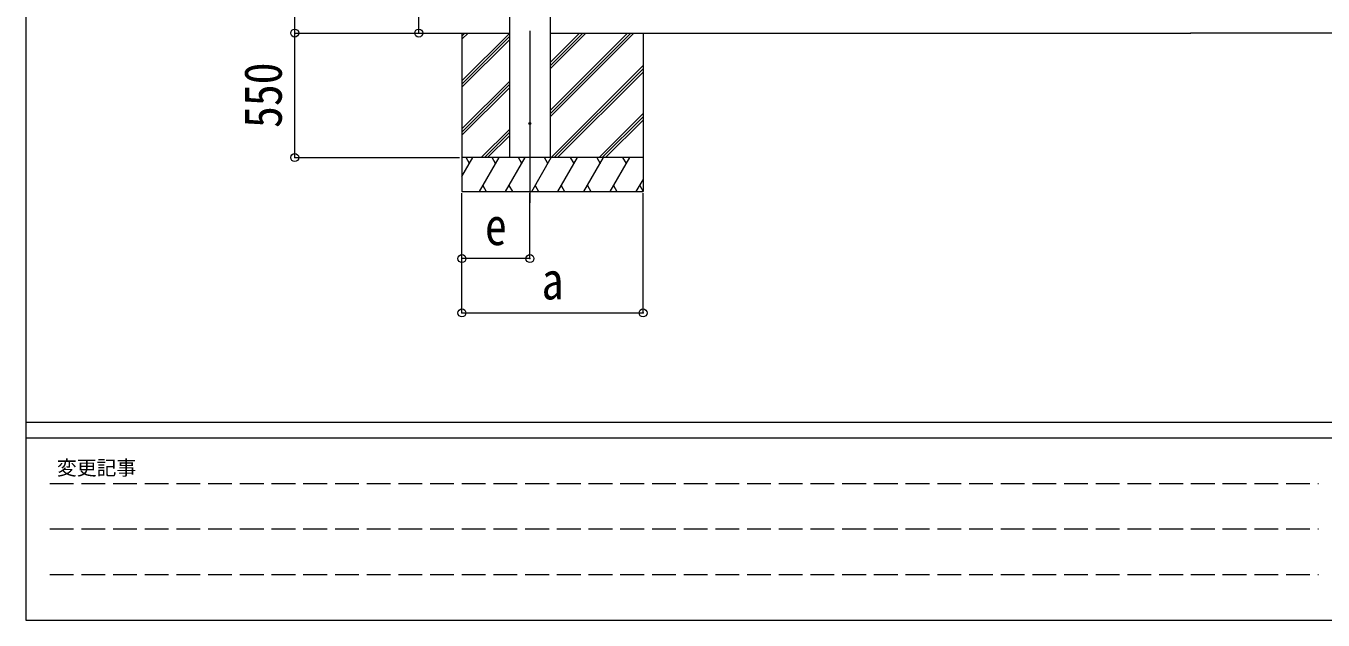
# Model space of a CAD drawing. Units: millimetres at full size, sheet at 1:35; details may follow other scales. Extents: x -9783 to 33754, y -10064 to 6752.
# Drawn here: x -9783 to -4055, y -6828 to -4203 of the extents above; entities that cross this region are included whole.
import ezdxf
from ezdxf.enums import TextEntityAlignment as Align

# ---------------------------------------------------------------- set-up
doc = ezdxf.new("R2010")
doc.units = ezdxf.units.MM
doc.header["$LTSCALE"] = 35
doc.header["$PDMODE"] = 32
doc.header["$PDSIZE"] = 35
doc.linetypes.add('DASHED3', pattern=[4, 3, -1])
for name, color, linetype, lineweight in [('0-0_0', 7, 'Continuous', 9), ('0-1_本体', 4, 'Continuous', 9), ('0-2_部品', 7, 'Continuous', 9), ('0-8_PARTS2', 2, 'Continuous', 9), ('0-A_寸法', 6, 'Continuous', 9), ('F-0_240', 7, 'Continuous', 9)]:
    doc.layers.add(name, color=color, linetype=linetype, lineweight=lineweight)
doc.styles.add('ＭＳ ゴシック', font='')
doc.styles.get('ＭＳ ゴシック').set_extended_font_data('MS Gothic')

msp = doc.modelspace()

# ---------------------------------------------------------------- linework, layer by layer
at = {"layer": '0-0_0'}
for p, q in [((-8231.78, -4234.47), (-7646.44, -4234.47)), ((-7857.69, -4445.7), (-7646.44, -4234.45)), ((-7857.69, -4234.47), (-7857.69, -4934.47)), ((-7857.69, -4261.85), (-7830.31, -4234.47)), ((-7857.69, -4247.71), (-7844.45, -4234.47)), ((-7468.44, -4605.23), (-7097.68, -4234.47)), ((-7468.44, -4576.95), (-7125.96, -4234.47)), ((-7468.44, -4591.09), (-7111.82, -4234.47)), ((-7468.44, -4393.1), (-7309.81, -4234.47)), ((-7468.44, -4378.96), (-7323.95, -4234.47)), ((-7468.44, -4364.82), (-7338.1, -4234.47)), ((-7468.44, -4234.47), (-4639.02, -4234.47)), ((-7057.69, -4234.47), (-7057.69, -4934.47)), ((-1810.48, -4234.47), (-4639.9, -4234.47)), ((-7857.69, -4459.84), (-7646.44, -4248.59)), ((-7857.69, -4473.98), (-7646.44, -4262.73)), ((-7463.84, -4784.47), (-7057.69, -4378.33)), ((-7449.69, -4784.47), (-7057.69, -4392.47)), ((-7435.55, -4784.47), (-7057.69, -4406.62)), ((-7857.69, -4657.83), (-7646.44, -4446.58)), ((-7857.69, -4671.97), (-7646.44, -4460.72)), ((-7857.69, -4686.11), (-7646.44, -4474.86)), ((-7251.7, -4784.47), (-7057.69, -4590.46)), ((-7237.56, -4784.47), (-7057.69, -4604.6)), ((-7223.42, -4784.47), (-7057.69, -4618.75)), ((-7772.2, -4784.47), (-7646.44, -4658.71)), ((-7758.06, -4784.47), (-7646.44, -4672.85)), ((-7743.92, -4784.47), (-7646.44, -4687)), ((-7057.69, -4784.47), (-7857.69, -4784.47)), ((-7857.69, -4868.3), (-7809.29, -4784.47)), ((-7824.29, -4810.45), (-7839.3, -4784.47)), ((-7780.43, -4934.47), (-7693.82, -4784.47)), ((-7708.83, -4810.45), (-7723.83, -4784.47)), ((-7664.96, -4934.47), (-7578.35, -4784.47)), ((-7593.35, -4810.45), (-7608.36, -4784.47)), ((-7549.49, -4934.47), (-7462.88, -4784.47)), ((-7477.88, -4810.45), (-7492.89, -4784.47)), ((-7434.02, -4934.47), (-7347.41, -4784.47)), ((-7362.41, -4810.45), (-7377.41, -4784.47)), ((-7318.55, -4934.47), (-7231.94, -4784.47)), ((-7261.94, -4784.47), (-7246.94, -4810.45)), ((-7203.08, -4934.47), (-7116.47, -4784.47)), ((-7131.47, -4810.45), (-7146.47, -4784.47)), ((-7765.43, -4908.49), (-7750.43, -4934.47)), ((-7649.96, -4908.49), (-7634.96, -4934.47)), ((-7534.49, -4908.49), (-7519.49, -4934.47)), ((-7419.02, -4908.49), (-7404.02, -4934.47)), ((-7303.55, -4908.49), (-7288.55, -4934.47)), ((-7188.08, -4908.49), (-7173.08, -4934.47)), ((-7087.61, -4934.47), (-7057.69, -4882.66)), ((-7072.61, -4908.49), (-7057.61, -4934.47)), ((-7857.69, -4934.47), (-7057.69, -4934.47))]:
    msp.add_line(p, q, dxfattribs=at)
at = {"layer": '0-1_本体'}
for p, q in [((-7468.44, -1904.47), (-7468.44, -4784.47)), ((-7646.44, -4784.47), (-7646.44, -1947.91))]:
    msp.add_line(p, q, dxfattribs=at)
at = {"layer": '0-2_部品', "color": 4}
msp.add_circle((-7557.44, -4634.47), 4.5, dxfattribs=at)
at = {"layer": '0-8_PARTS2'}
msp.add_line((-7557.44, -4225.26), (-7557.44, -4984.47), dxfattribs=at)
at = {"layer": '0-A_寸法'}
for p, q in [((-8596.02, -4234.47), (-8596.02, -1931.47)), ((-8048.05, -4234.47), (-8048.05, -2034.47)), ((-8596.02, -4234.47), (-7867.9, -4234.47)), ((-8596.02, -4784.47), (-8596.02, -4234.47)), ((-8596.02, -4784.47), (-7867.9, -4784.47)), ((-7857.69, -5470.83), (-7857.69, -4941.89)), ((-7857.69, -5230.86), (-7857.69, -4941.89)), ((-7557.44, -5230.86), (-7557.44, -4941.89)), ((-7057.69, -5470.83), (-7057.69, -4941.89)), ((-7557.44, -5230.86), (-7857.69, -5230.86)), ((-7857.69, -5470.83), (-7057.69, -5470.83))]:
    msp.add_line(p, q, dxfattribs=at)
for p in [(-8596.02, -4234.47), (-8048.05, -4234.47), (-8596.02, -4784.47), (-7857.69, -5230.86), (-7557.44, -5230.86), (-7857.69, -5470.83), (-7057.69, -5470.83)]:
    msp.add_point(p, dxfattribs=at)
at = {"layer": 'F-0_240', "color": 5}
for p, q in [((-9783.03, 6751.9), (-9783.03, -6828.1)), ((-9783.03, -5953.1), (9396.97, -5953.1)), ((-9783.03, -6023.1), (6285.75, -6023.1)), ((-9783.03, -6828.1), (9396.97, -6828.1))]:
    msp.add_line(p, q, dxfattribs=at)
at = {"layer": 'F-0_240', "color": 4, "linetype": 'DASHED3'}
for p, q in [((-9678.03, -6224.35), (-4074.25, -6224.35)), ((-9678.03, -6425.6), (-4074.25, -6425.6)), ((-9678.03, -6626.85), (-4074.25, -6626.85))]:
    msp.add_line(p, q, dxfattribs=at)

# ---------------------------------------------------------------- texts
at = {"layer": '0-A_寸法', "color": 7, "style": 'ＭＳ ゴシック', "width": 0.85}
msp.add_text('550', height=166.8, rotation=90, dxfattribs=at).set_placement((-8603.02, -4653.85), align=Align.BOTTOM_LEFT)
for s, p in [('e', (-7755.82, -5221.36)), ('a', (-7505.82, -5461.33))]:
    msp.add_text(s, height=166.8, dxfattribs=at).set_placement(p, align=Align.BOTTOM_LEFT)
at = {"layer": 'F-0_240', "style": 'ＭＳ ゴシック'}
msp.add_text('変更記事', height=64.15, dxfattribs=at).set_placement((-9646.27, -6206.85), align=Align.BOTTOM_LEFT)

doc.saveas('drawing.dxf')
